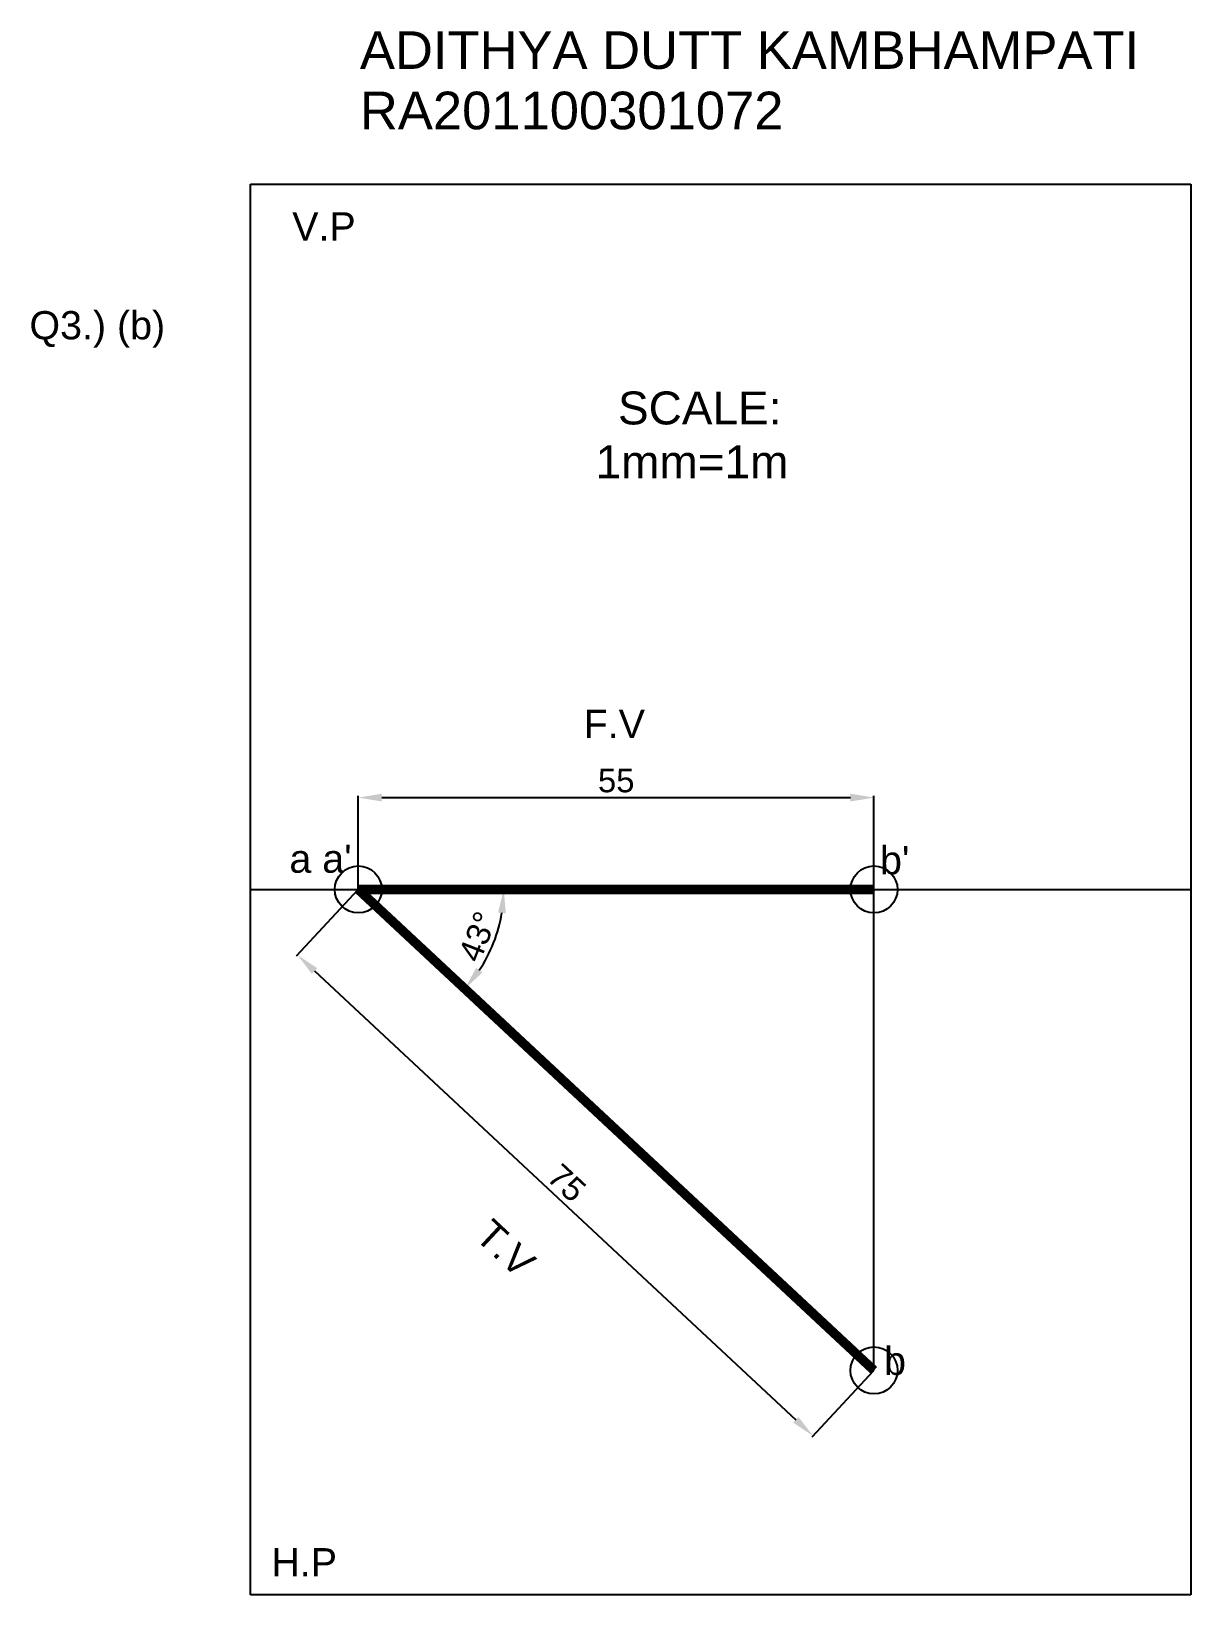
# Model space of a CAD drawing. Header units: millimetres. Extents: x 165 to 288, y 51 to 217.
import ezdxf

# ---------------------------------------------------------------- set-up
doc = ezdxf.new("R2010")
doc.units = ezdxf.units.MM
doc.header["$MEASUREMENT"] = 0
doc.header["$PDMODE"] = 33
doc.header["$PDSIZE"] = 5
doc.styles.get("Standard").update_dxf_attribs({"font": 'arial.ttf'})
doc.dimstyles.new('', dxfattribs={"dimtxt": 2.5, "dimasz": 2.5, "dimexe": 0.18, "dimexo": 0.0625, "dimgap": 0.53, "dimtad": 1, "dimdec": 0, "dimdsep": 46, "dimtxsty": 'Standard', "dimcen": 2.5, "dimadec": 0, "dimazin": 0, "dimtfac": 1, "dimtdec": 0, "dimtmove": 0, "dimatfit": 3, "dimfxl": 1, "dimtolj": 1, "dimtzin": 0, "dimarcsym": 0})

# ---------------------------------------------------------------- blocks, each defined once
blk = doc.blocks.new('*D2')
at = {"color": 0, "linetype": 'ByBlock', "lineweight": -2, "transparency": 16777216}
for p, q in [((199.41, 125.9), (192.84, 118.86)), ((194.79, 117.29), (245.99, 69.55)), ((254.26, 74.75), (247.7, 67.71))]:
    blk.add_line(p, q, dxfattribs=at)
at = {"color": 0, "transparency": 16777216}
for points in [[(195.08, 117.59), (194.51, 116.98), (192.97, 118.99)], [(246.27, 69.85), (245.71, 69.24), (247.82, 67.84)]]:
    blk.add_solid(points, dxfattribs=at)
at = {"layer": 'Defpoints', "color": 0, "transparency": 16777216}
for p in [(199.45, 125.95), (254.3, 74.8), (247.82, 67.84)]:
    blk.add_point(p, dxfattribs=at)
at = {"color": 0, "transparency": 16777216, "insert": (221.62, 94.74), "char_height": 2.5, "attachment_point": 5, "rotation": 317}
blk.add_mtext('\\A1;75', dxfattribs=at)
blk = doc.blocks.new('*D3')
at = {"color": 0, "linetype": 'ByBlock', "lineweight": -2, "transparency": 16777216}
for p, q in [((199.45, 126.01), (199.45, 135.9)), ((201.95, 135.72), (251.8, 135.72)), ((254.3, 126.01), (254.3, 135.9))]:
    blk.add_line(p, q, dxfattribs=at)
at = {"color": 0, "transparency": 16777216}
for points in [[(201.95, 136.14), (201.95, 135.31), (199.45, 135.72)], [(251.8, 136.14), (251.8, 135.31), (254.3, 135.72)]]:
    blk.add_solid(points, dxfattribs=at)
at = {"layer": 'Defpoints', "color": 0, "transparency": 16777216}
for p in [(254.3, 135.72), (199.45, 125.95), (254.3, 125.95)]:
    blk.add_point(p, dxfattribs=at)
at = {"color": 0, "transparency": 16777216, "insert": (226.88, 137.52), "char_height": 2.5, "attachment_point": 5}
blk.add_mtext('\\A1;55', dxfattribs=at)
blk = doc.blocks.new('*D4')
at = {"color": 0, "linetype": 'ByBlock', "lineweight": -2, "transparency": 16777216}
blk.add_arc((199.45, 125.95), 15.47, 326.268, 350.732, dxfattribs=at)
at = {"color": 0, "transparency": 16777216}
for points in [[(214.31, 123.49), (215.14, 123.42), (214.92, 125.95)], [(212.64, 117.1), (211.99, 117.61), (210.77, 115.39)]]:
    blk.add_solid(points, dxfattribs=at)
at = {"layer": 'Defpoints', "color": 0, "transparency": 16777216}
for p in [(187.99, 125.95), (199.45, 125.95), (287.99, 125.95), (213.03, 118.52), (254.3, 74.8)]:
    blk.add_point(p, dxfattribs=at)
at = {"color": 0, "transparency": 16777216, "insert": (212.16, 120.94), "char_height": 2.5, "attachment_point": 5, "rotation": 68.5}
blk.add_mtext('\\A1;43°', dxfattribs=at)

msp = doc.modelspace()

# ---------------------------------------------------------------- linework, layer by layer
for p, q in [((187.99, 125.95), (187.99, 200.95)), ((187.99, 200.95), (287.99, 200.95)), ((287.99, 200.95), (287.99, 50.95)), ((187.99, 125.95), (287.99, 125.95)), ((187.99, 50.95), (187.99, 125.95)), ((254.3, 74.8), (254.3, 125.95)), ((254.3, 125.95), (254.3, 125.95)), ((287.99, 50.95), (187.99, 50.95))]:
    msp.add_line(p, q)
at = {"color": 1, "const_width": 1}
msp.add_lwpolyline([(199.45, 125.95), (254.3, 125.95)], dxfattribs=at)
at = {"const_width": 1}
msp.add_lwpolyline([(199.45, 125.95), (254.3, 74.8)], dxfattribs=at)
for p in [(199.45, 125.95), (254.3, 125.95), (254.3, 74.8)]:
    msp.add_point(p)

# ---------------------------------------------------------------- texts
for s, height, p in [('ADITHYA DUTT KAMBHAMPATI', 4, (199.62, 213.22)), ('RA201100301072', 4, (199.62, 206.8)), ('V.P', 3, (192.42, 194.97)), ('Q3.) (b)', 3, (164.47, 184.46)), ('SCALE:', 3.5, (227.07, 175.41)), ('1mm=1m', 3.5, (224.69, 169.68)), ('F.V', 3, (223.42, 142.06)), ("a a'", 3, (192.12, 127.73)), ("b'", 3, (254.94, 127.57)), ('b', 3, (255.37, 74.32)), ('H.P', 3, (190.2, 52.9))]:
    msp.add_text(s, height=height).set_placement(p)
msp.add_text('T.V', height=3, rotation=317).set_placement((211.7, 88.91))

# ---------------------------------------------------------------- dimensions: what is measured, and where the dimension line sits
dim = msp.add_linear_dim(base=(254.3, 135.72), p1=(199.45, 125.95), p2=(254.3, 125.95), dimstyle='')
dim.commit()
dim.dimension.update_dxf_attribs({"geometry": '*D3', "text_midpoint": (226.88, 137.52)})
dim = msp.add_angular_dim_2l(base=(213.03, 118.52), line1=((199.45, 125.95), (254.3, 74.8)), line2=((187.99, 125.95), (287.99, 125.95)), dimstyle='')
dim.commit()
dim.dimension.update_dxf_attribs({"geometry": '*D4', "text_midpoint": (212.16, 120.94)})
dim = msp.add_aligned_dim(p1=(199.45, 125.95), p2=(254.3, 74.8), distance=-9.51, dimstyle='')
dim.commit()
dim.dimension.update_dxf_attribs({"geometry": '*D2', "text_midpoint": (221.62, 94.74)})

doc.saveas('drawing.dxf')
